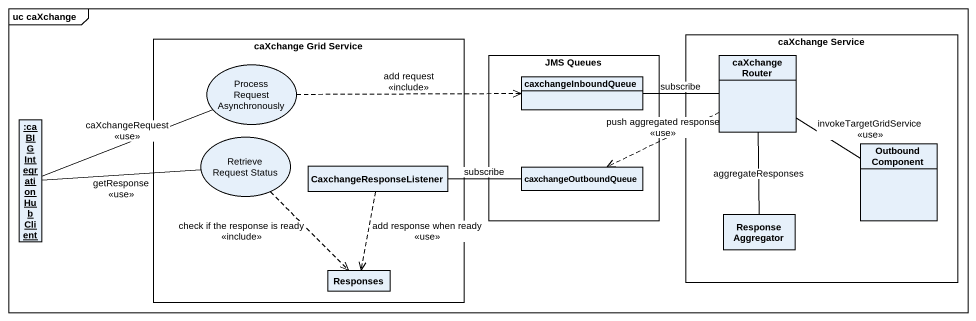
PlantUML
@startuml
mainframe uc caXchange
allowmixing
hide circle
hide empty members
rectangle "caXchange Grid Service" as caXchange_Grid_Service {
  usecase "Process Request Asynchronously" as Process_Request
  usecase "Retrieve Request Status" as Retrieve_Request_Status
  class CaxchangeResponseListener
  class Responses
}
rectangle "caXchange Service" as caXchange_Service {
  class "caXchange Router" as caXchange_Router
  class "Outbound Component" as Outbound_Component
  class "Response Aggregator" as Response_Aggregator
}
rectangle "JMS Queues" as JMS_Queues {
  class caxchangeInboundQueue
  class caxchangeOutboundQueue
}
object ":caBIG Integration Hub Client" as caBIG_Integration_Hub_Client
Process_Request .right.> caxchangeInboundQueue : add request\n<<include>>
caXchange_Router -left- caxchangeInboundQueue : subscribe
caXchange_Router -- Outbound_Component : invokeTargetGridService\n<<use>>
caXchange_Router .left.> caxchangeOutboundQueue : push aggregated response\n<<use>>
caXchange_Router -- Response_Aggregator : aggregateResponses
caBIG_Integration_Hub_Client -right- Process_Request : caXchangeRequest\n<<use>>
caBIG_Integration_Hub_Client -right- Retrieve_Request_Status : getResponse\n<<use>>
Retrieve_Request_Status ..> Responses : check if the response is ready\n<<include>>
CaxchangeResponseListener -right- caxchangeOutboundQueue : subscribe
CaxchangeResponseListener ..> Responses : add response when ready\n<<use>>
@enduml
